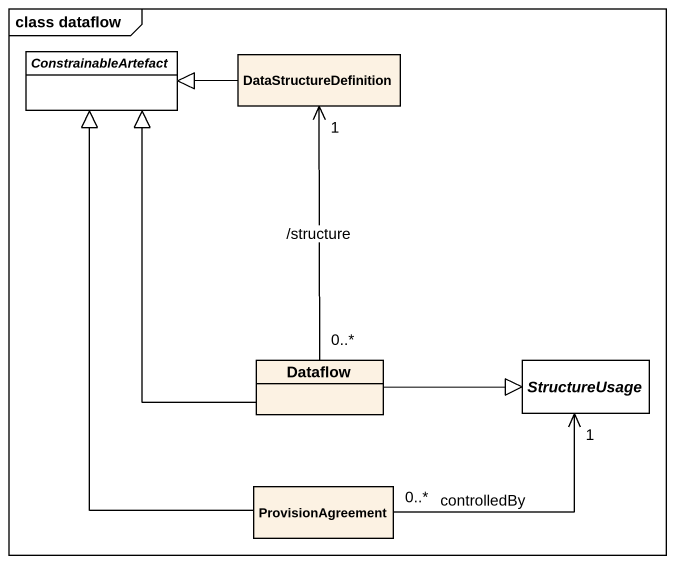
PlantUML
@startuml
mainframe class dataflow
hide circle
hide empty members
abstract class ConstrainableArtefact #FFFFFF
class DataStructureDefinition
class Dataflow
abstract class StructureUsage #FFFFFF
class ProvisionAgreement
DataStructureDefinition -left-|> ConstrainableArtefact
Dataflow -up-|> ConstrainableArtefact
Dataflow "0..*" -up-> "1" DataStructureDefinition : /structure
Dataflow -right-|> StructureUsage
ProvisionAgreement -up-|> ConstrainableArtefact
ProvisionAgreement "0..*" -right-> "1" StructureUsage : controlledBy
@enduml
